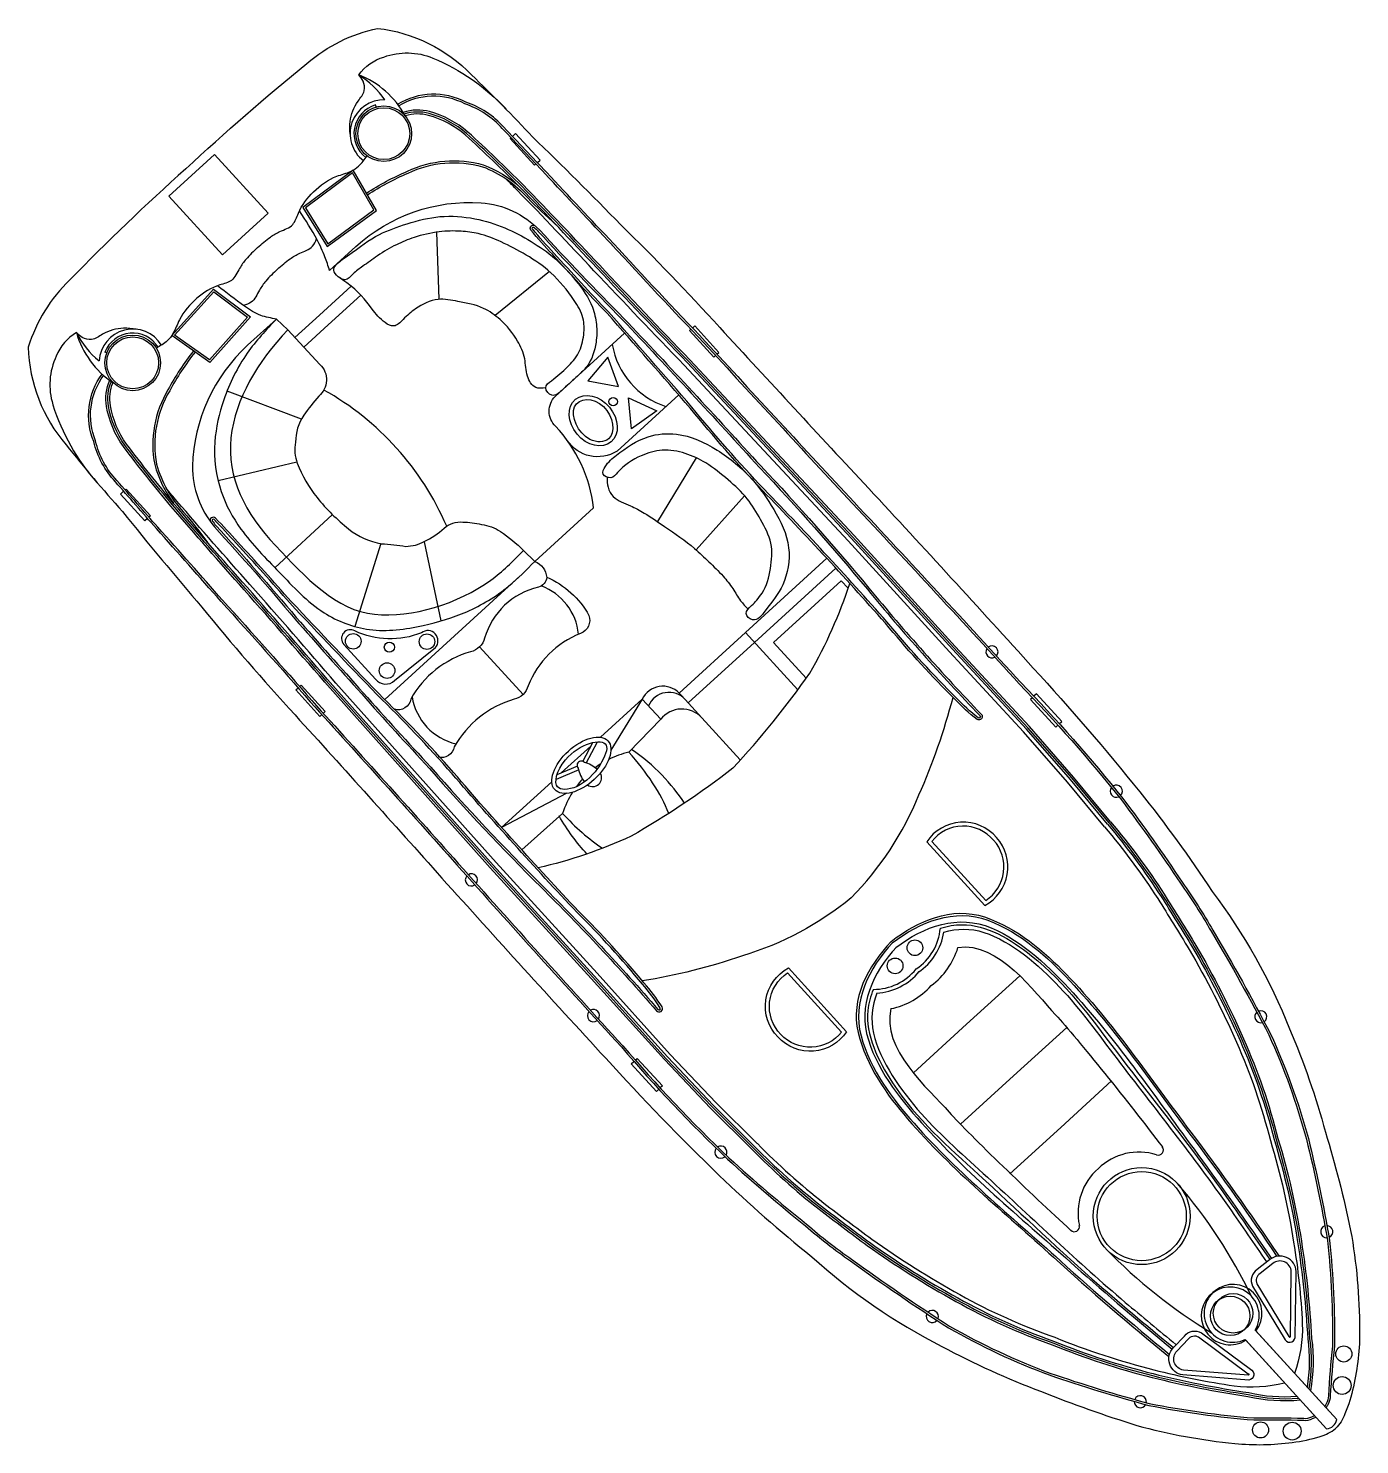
# Model space of a CAD drawing. Header units: metres. Extents: x 307692 to 310306, y 1912326 to 1914731.
# Drawn here: x 309354.7 to 309548.4, y 1914342.5 to 1914548.5 of the extents above; entities that cross this region are included whole.
import ezdxf

# ---------------------------------------------------------------- set-up
doc = ezdxf.new("R2010")
doc.units = ezdxf.units.M

msp = doc.modelspace()

# ---------------------------------------------------------------- linework, layer by layer
at = {"color": 32, "true_color": 0xcd6928}
for p, q in [((309405.31, 1914537.06), (309405.24, 1914537.34)), ((309414.09, 1914518.84), (309414.46, 1914509.08)), ((309430.53, 1914513.11), (309422.65, 1914506.71)), ((309401.7, 1914510.99), (309397.07, 1914506.76)), ((309403.11, 1914509.66), (309398.37, 1914505.34)), ((309393.52, 1914503.53), (309397.07, 1914506.76)), ((309394.83, 1914502.11), (309398.37, 1914505.34)), ((309366.14, 1914501.31), (309365.88, 1914501.41)), ((309394.45, 1914491.65), (309383.64, 1914495.71)), ((309451.88, 1914486.02), (309446.23, 1914476.75)), ((309393.8, 1914485.4), (309382.35, 1914482.67)), ((309458.92, 1914480.5), (309451.88, 1914472.62)), ((309398.97, 1914477.77), (309390.61, 1914470.03)), ((309406.01, 1914473.54), (309402.22, 1914461.48)), ((309412.31, 1914473.82), (309414.75, 1914462.3)), ((309459.05, 1914460.6), (309470.88, 1914471.4)), ((309460.34, 1914459.18), (309472.18, 1914469.99)), ((309426.29, 1914468.85), (309406.58, 1914450.86)), ((309420.38, 1914458.52), (309426.7, 1914451.59)), ((309444.03, 1914450.92), (309437.95, 1914445.37)), ((309444.03, 1914450.92), (309439.48, 1914443.49)), ((309446.71, 1914447.99), (309444.03, 1914450.92)), ((309435.38, 1914441.85), (309436.82, 1914444.6)), ((309435.88, 1914441.59), (309437.52, 1914444.71)), ((309436.56, 1914444.1), (309432.26, 1914440.18)), ((309434.82, 1914440.62), (309431.49, 1914439.24)), ((309434.61, 1914441.15), (309431.63, 1914439.92)), ((309430.87, 1914438.91), (309423.57, 1914432.25)), ((309433.08, 1914437.22), (309423.57, 1914432.25)), ((309491.21, 1914403.62), (309498.95, 1914410.68)), ((309491.21, 1914403.62), (309483.47, 1914396.55)), ((309498.05, 1914396.13), (309505.77, 1914403.17)), ((309498.05, 1914396.13), (309490.33, 1914389.08)), ((309504.89, 1914388.63), (309512.28, 1914395.39)), ((309504.89, 1914388.63), (309497.49, 1914381.88))]:
    msp.add_line(p, q, dxfattribs=at)
for points in [[(309377.64, 1914528.05, -0.01736), (309395.27, 1914543.39, -0.12634), (309405.54, 1914548.49, -0.172899), (309419.19, 1914541.73, -0.013884), (309428.09, 1914532.69, -0.008973), (309440.91, 1914519.9, -0.01509), (309455.29, 1914504.99, 0.002245), (309476.97, 1914481.56, -0.003342), (309500.91, 1914455.43, -0.016984), (309516.38, 1914437.43, -0.024546), (309526.91, 1914422.95, -0.067942), (309538.19, 1914402.94, -0.033948), (309543.4, 1914387.94, -0.022001), (309547.06, 1914373.65, -0.042872), (309548.37, 1914359.23, -0.059514), (309547.46, 1914350.91, -0.046364), (309546.23, 1914346.95, -0.104882), (309544.87, 1914344.83, -0.104882)], [(309402.8, 1914541.73, -0.164393), (309406.46, 1914544.32, -0.188684), (309413.55, 1914544.17, -0.10758), (309424.23, 1914536.76)], [(309439.84, 1914517.21, -0.002942), (309430.12, 1914527.55, 0.002013), (309423.89, 1914534.1, 0.130442), (309418.36, 1914537.77, 0.261246), (309408.46, 1914537.44, 0.209197)], [(309439.64, 1914517.01, -0.002941), (309429.91, 1914527.35, 0.002014), (309423.68, 1914533.9, 0.130992), (309418.25, 1914537.5, 0.261832), (309408.61, 1914537.2, 0.261832)], [(309512.14, 1914433.09), (309506.76, 1914439.58), (309500.33, 1914446.92), (309489.55, 1914458.59), (309474.84, 1914474.7), (309450.96, 1914500.27, -0.002601), (309437.84, 1914514.02, 0.004411), (309426.7, 1914525.72, 0.013009), (309418.66, 1914533.41, 0.113396), (309413.11, 1914536.37, 0.146005), (309409.27, 1914536.27, 1.595219)], [(309511.92, 1914432.91), (309506.54, 1914439.4), (309500.12, 1914446.73), (309489.34, 1914458.39), (309474.63, 1914474.51), (309450.75, 1914500.07, -0.002601), (309437.63, 1914513.83, 0.004411), (309426.5, 1914525.52, 0.013003), (309418.47, 1914533.2, 0.113337), (309413.03, 1914536.1, 0.144821), (309409.42, 1914536.01, 0.138987)], [(309511.7, 1914432.73), (309506.32, 1914439.21), (309499.91, 1914446.54), (309489.13, 1914458.2), (309474.42, 1914474.31), (309450.54, 1914499.88, -0.002601), (309437.42, 1914513.63, 0.00441), (309426.29, 1914525.32, 0.012997), (309418.28, 1914532.99, 0.113276), (309412.96, 1914535.82, 0.142458), (309409.56, 1914535.76, 0.142458)], [(309403.91, 1914524.52, -0.043195), (309409.87, 1914527.7, -0.183415), (309420.89, 1914528.63, -0.094511), (309426.22, 1914525.39)], [(309404.05, 1914524.27, -0.043334), (309409.99, 1914527.44, -0.18333), (309420.8, 1914528.36, -0.123985), (309427.37, 1914523.82, 0.015377), (309431.48, 1914519.93)], [(309377.64, 1914528.05, 0.01736), (309360.75, 1914511.88, 0.12634), (309354.74, 1914502.13, 0.172899), (309360.23, 1914487.91, 0.013884), (309368.42, 1914478.22, 0.008973), (309379.99, 1914464.29, 0.01509), (309393.53, 1914448.62, -0.002245), (309414.89, 1914424.9, 0.003342), (309438.73, 1914398.68, 0.016984), (309455.24, 1914381.64, 0.024546), (309468.71, 1914369.82, 0.067942), (309487.61, 1914356.77, 0.033948), (309502.08, 1914350.22, 0.022001), (309515.97, 1914345.28, 0.042872), (309530.21, 1914342.65, 0.059514), (309538.58, 1914342.81, 0.046364), (309542.63, 1914343.67, 0.104882), (309544.87, 1914344.83, 0.104882)], [(309511.26, 1914432.36), (309505.89, 1914438.84), (309499.48, 1914446.16), (309488.71, 1914457.81), (309474, 1914473.93), (309450.13, 1914499.49, -0.002601), (309437.01, 1914513.24, 0.00441), (309425.88, 1914524.92, 0.002867), (309424.16, 1914526.64, 0.002867)], [(309398.55, 1914513.26), (309402.38, 1914516.75, -0.202722), (309420.6, 1914523.13, -0.178768), (309429.1, 1914519.16, 0.010028), (309441.35, 1914506.3, -0.005356), (309461.28, 1914484.83, -0.016605), (309476.99, 1914467.08, 0.018921), (309493.34, 1914448.72, -0.925873), (309492.73, 1914447.97, -0.041202), (309489.48, 1914450.92, -0.024461), (309479.96, 1914461.31, 0.012888), (309461.53, 1914481.26, -0.019359), (309451.05, 1914493.21, 0.002375), (309438.92, 1914507.04, -0.006386), (309430.96, 1914515.62, -0.013656), (309427.84, 1914519.12, -0.862706), (309428.43, 1914519.79, 0.648089)], [(309428.26, 1914519.56, -0.016488), (309428.9, 1914518.96, 0.010023), (309441.15, 1914506.1, -0.005356), (309461.07, 1914484.63, -0.016607), (309476.77, 1914466.89, 0.018921), (309493.14, 1914448.52, 0.01143), (309493.14, 1914448.51, -0.913283), (309492.9, 1914448.2, -0.041174), (309489.69, 1914451.12, -0.024478), (309480.18, 1914461.5, 0.012889), (309461.74, 1914481.46, -0.019362), (309451.26, 1914493.39, 0.002377), (309439.13, 1914507.23, -0.006391), (309431.17, 1914515.81, -0.013664), (309428.06, 1914519.31, 0.000701), (309428.06, 1914519.31, -0.819976), (309428.26, 1914519.56, -0.819976)], [(309439.63, 1914517.01, 0.006424), (309452.99, 1914502.76, 0.002217), (309474.63, 1914479.37, -0.003368), (309498.86, 1914453.14, -0.024633), (309513.71, 1914436.27, -0.015038), (309522.3, 1914424.14, -0.025461), (309526.76, 1914417.17, -0.013839), (309535.16, 1914402.1, -0.040238), (309540.63, 1914386.93, -0.016715), (309543.71, 1914372.15, -0.029693), (309544.42, 1914356.81, 0.015234), (309543.82, 1914349.57, -0.134036), (309543.5, 1914348.43, -0.024879), (309543.29, 1914348.05, -0.024879)], [(309439.84, 1914517.21, 0.006425), (309453.2, 1914502.96, 0.002217), (309474.84, 1914479.57, -0.003368), (309499.07, 1914453.33, -0.024633), (309513.94, 1914436.45, -0.015037), (309522.54, 1914424.3, -0.025439), (309527.01, 1914417.31, -0.013843), (309535.41, 1914402.22, -0.040266), (309540.91, 1914387, -0.016729), (309544, 1914372.19, -0.029739), (309544.71, 1914356.79, 0.01525), (309544.1, 1914349.56, -0.132389), (309543.75, 1914348.29, -0.028442), (309543.48, 1914347.83, -0.028442)], [(309390.82, 1914506.21), (309386.63, 1914502.39, 0.202722), (309378.62, 1914484.81, 0.178768), (309381.8, 1914475.99, -0.010028), (309393.49, 1914462.62, 0.005356), (309413.07, 1914440.82, 0.016605), (309429.31, 1914423.56, -0.018921), (309446.11, 1914405.6, 0.925873), (309446.91, 1914406.14, 0.041202), (309444.27, 1914409.65, 0.024461), (309434.78, 1914420.08, -0.012888), (309416.59, 1914440.24, 0.019359), (309405.65, 1914451.77, -0.002375), (309392.98, 1914465.11, 0.006386), (309385.16, 1914473.81, 0.013656), (309381.96, 1914477.24, 0.862706), (309381.23, 1914476.71, -0.648089)], [(309390.82, 1914506.21), (309392.49, 1914504.65), (309397.16, 1914499.59, -0.448043), (309396.99, 1914494.99, 0.025561), (309394.79, 1914492.2, 0.15676), (309393.62, 1914488.29, 0.144288), (309393.85, 1914485.25, 0.079427), (309396.73, 1914480.24, 0.054179), (309401.33, 1914475.67, 0.127294), (309406.11, 1914473.52, -0.025195), (309409.65, 1914473.13, 0.112656), (309412.33, 1914473.84, 0.061652), (309415.23, 1914475.77, -0.222278), (309417.93, 1914476.68, -0.049109), (309420.65, 1914476.33, -0.09997), (309423.41, 1914475.32, -0.045992), (309426.76, 1914472.54), (309428.39, 1914470.95)], [(309361.73, 1914504.24, 0.164393), (309358.81, 1914500.82, 0.188684), (309358.31, 1914493.75, 0.10758), (309364.72, 1914482.44)], [(309428.39, 1914470.95), (309436.95, 1914478.76, 0.158322), (309431.43, 1914490.62, -0.417676), (309431.37, 1914494.95), (309441.46, 1914504.16)], [(309378.76, 1914501.57, 0.043195), (309375.05, 1914495.92, 0.183415), (309373.12, 1914485.03, 0.094511), (309375.86, 1914479.43)], [(309378.99, 1914501.4, 0.043334), (309375.3, 1914495.78, 0.18333), (309373.39, 1914485.1, 0.123985), (309377.32, 1914478.13, -0.015377), (309380.82, 1914473.69)], [(309382.77, 1914465.11, 0.002942), (309373.36, 1914475.74, -0.002013), (309367.4, 1914482.54, -0.130442), (309364.25, 1914488.38, -0.261246), (309365.48, 1914498.21, -0.209197)], [(309382.99, 1914465.3, 0.002941), (309373.57, 1914475.93, -0.002014), (309367.61, 1914482.73, -0.130992), (309364.52, 1914488.47, -0.261832), (309365.71, 1914498.04, -0.261832)], [(309459.96, 1914385.46), (309453.98, 1914391.41), (309447.26, 1914398.48), (309436.62, 1914410.28), (309421.92, 1914426.39), (309398.63, 1914452.51, 0.002601), (309386.12, 1914466.82, -0.004411), (309375.49, 1914478.98, -0.013009), (309368.56, 1914487.68, -0.113396), (309366.12, 1914493.48, -0.146005), (309366.57, 1914497.3, -1.595219)], [(309460.16, 1914385.66), (309454.19, 1914391.61), (309447.47, 1914398.67), (309436.84, 1914410.47), (309422.13, 1914426.58), (309398.84, 1914452.69, 0.002601), (309386.34, 1914467.01, -0.004411), (309375.71, 1914479.16, -0.013003), (309368.79, 1914487.85, -0.113337), (309366.4, 1914493.53, -0.144821), (309366.82, 1914497.12, -0.138987)], [(309460.36, 1914385.86), (309454.39, 1914391.81), (309447.68, 1914398.87), (309437.05, 1914410.66), (309422.34, 1914426.78), (309399.05, 1914452.88, 0.002601), (309386.55, 1914467.2, -0.00441), (309375.92, 1914479.35, -0.012997), (309369.02, 1914488.02, -0.113276), (309366.68, 1914493.58, -0.142458), (309367.06, 1914496.96, -0.142458)], [(309449.33, 1914495.18), (309440.36, 1914486.98, -0.406088), (309433.11, 1914488.56)], [(309460.76, 1914386.27), (309454.8, 1914392.21), (309448.1, 1914399.25), (309437.47, 1914411.05), (309422.76, 1914427.16), (309399.48, 1914453.26, 0.002601), (309386.98, 1914467.58, -0.00441), (309376.36, 1914479.72, -0.002867), (309374.8, 1914481.59, -0.002867)], [(309381.48, 1914476.86, 0.016488), (309382.02, 1914476.17, -0.010023), (309393.71, 1914462.8, 0.005356), (309413.28, 1914441.01, 0.016607), (309429.51, 1914423.76, -0.018921), (309446.32, 1914405.79, -0.01143), (309446.33, 1914405.78, 0.913283), (309446.66, 1914405.99, 0.041174), (309444.05, 1914409.46, 0.024478), (309434.58, 1914419.88, -0.012889), (309416.38, 1914440.06, 0.019362), (309405.45, 1914451.57, -0.002377), (309392.77, 1914464.91, 0.006391), (309384.95, 1914473.62, 0.013664), (309381.75, 1914477.04, -0.000701), (309381.75, 1914477.04, 0.819976), (309381.48, 1914476.86, 0.819976)], [(309428.39, 1914470.95, -0.291269), (309430.13, 1914468.61, -0.299867), (309428.93, 1914467.19, 0.273478), (309421.11, 1914459.8, -0.28657), (309419.07, 1914457.81, 0.198759), (309410.36, 1914450.9, -0.45148), (309408.01, 1914449.44, -1.463971)], [(309430.13, 1914468.67, -0.164009), (309436.27, 1914463.1, -0.407559), (309435.05, 1914460.48, 0.20466), (309427.43, 1914452.87, -0.28657), (309425.39, 1914450.89, 0.198759), (309416.69, 1914443.97, -0.45148), (309414.33, 1914442.51, -1.463971)], [(309457.22, 1914440.86, 0.033687), (309468.41, 1914454.71, 0.051879), (309474.22, 1914467.75, 1.92312)], [(309382.77, 1914465.11, -0.006425), (309395.75, 1914450.52, -0.002217), (309417.07, 1914426.84, 0.003368), (309440.99, 1914400.32, 0.024633), (309456.45, 1914383.98, 0.015037), (309467.76, 1914374.31, 0.025439), (309474.31, 1914369.22, 0.013843), (309488.58, 1914359.47, 0.040266), (309503.23, 1914352.61, 0.016729), (309517.7, 1914348.19, 0.029739), (309532.97, 1914346.08, -0.01525), (309540.23, 1914346.02, 0.132389), (309541.53, 1914346.26, 0.028442), (309542.01, 1914346.48, 0.028442)], [(309382.98, 1914465.31, -0.006424), (309395.96, 1914450.7, -0.002217), (309417.28, 1914427.03, 0.003368), (309441.2, 1914400.51, 0.024633), (309456.64, 1914384.18, 0.015038), (309467.94, 1914374.53, 0.025461), (309474.48, 1914369.45, 0.013839), (309488.73, 1914359.72, 0.040238), (309503.33, 1914352.88, 0.016715), (309517.76, 1914348.47, 0.029693), (309532.98, 1914346.37, -0.015234), (309540.24, 1914346.31, 0.134036), (309541.41, 1914346.52, 0.024879), (309541.81, 1914346.7, 0.024879)], [(309450.29, 1914450.85), (309449.41, 1914451.8, 0.516839), (309444.03, 1914450.92, 0.282905)], [(309452.7, 1914448.2), (309450.29, 1914450.85, 0.545737), (309444.93, 1914449.94, 0.282905)], [(309474.43, 1914422, 0.096403), (309484.27, 1914436.98, 0.040538), (309489.23, 1914451.17, 1.92312)], [(309458.26, 1914442.11), (309452.7, 1914448.2, 0.462925), (309446.71, 1914447.99), (309442.07, 1914443.2)], [(309457.22, 1914440.86, -0.033687), (309442.41, 1914430.98, -0.051879), (309428.9, 1914426.38, -1.92312)], [(309485.41, 1914430.17), (309493.87, 1914420.9, 0.483063), (309495.57, 1914430.77, 0.50024), (309485.41, 1914430.17, 0.418424)], [(309511.27, 1914432.35, -0.031581), (309519, 1914421.91, -0.00492), (309523.58, 1914414.5, -0.028426), (309530.45, 1914401.04, -0.042959), (309535.39, 1914386.7, -0.035411), (309538.77, 1914371.91, -0.028829), (309540.03, 1914360.07, -0.092336), (309538.91, 1914352.84, -0.080328)], [(309511.7, 1914432.72, -0.031588), (309519.48, 1914422.22, -0.004924), (309524.07, 1914414.79, -0.028433), (309530.97, 1914401.27, -0.042917), (309535.94, 1914386.85, -0.035379), (309539.34, 1914372, -0.02413), (309540.82, 1914357.88, -0.075408), (309540.72, 1914350.86, -0.075408)], [(309511.92, 1914432.91, -0.031592), (309519.72, 1914422.37, -0.004926), (309524.32, 1914414.93, -0.028436), (309531.23, 1914401.39, -0.042895), (309536.21, 1914386.93, -0.035363), (309539.62, 1914372.04, -0.024111), (309541.1, 1914357.91, -0.077658), (309540.96, 1914350.59, -0.077658)], [(309512.14, 1914433.09, -0.031596), (309519.96, 1914422.53, -0.004928), (309524.56, 1914415.08, -0.02844), (309531.49, 1914401.5, -0.042875), (309536.49, 1914387, -0.035347), (309539.9, 1914372.08, -0.024093), (309541.39, 1914357.94, -0.079837), (309541.21, 1914350.33)], [(309474.43, 1914422, -0.096403), (309458.62, 1914413.57, -0.040538), (309444.04, 1914409.92, -1.92312)], [(309465.29, 1914411.82), (309473.76, 1914402.54, -0.483063), (309463.78, 1914401.75, -0.50024), (309465.29, 1914411.82, -0.418424)], [(309459.96, 1914385.46, 0.031596), (309469.76, 1914376.71, 0.004928), (309476.76, 1914371.45, 0.02844), (309489.65, 1914363.31, 0.042875), (309503.63, 1914357.02, 0.035347), (309518.18, 1914352.26, 0.024093), (309532.13, 1914349.49, 0.079837), (309539.73, 1914348.98)], [(309460.16, 1914385.66, 0.031592), (309469.94, 1914376.93, 0.004926), (309476.93, 1914371.68, 0.028436), (309489.79, 1914363.56, 0.042895), (309503.73, 1914357.29, 0.035363), (309518.25, 1914352.53, 0.024111), (309532.18, 1914349.77, 0.077658), (309539.49, 1914349.24, 0.077658)], [(309460.36, 1914385.86, 0.031588), (309470.11, 1914377.16, 0.004924), (309477.09, 1914371.91, 0.028433), (309489.93, 1914363.81, 0.042917), (309503.84, 1914357.55, 0.035379), (309518.32, 1914352.81, 0.02413), (309532.24, 1914350.05, 0.075408), (309539.24, 1914349.51, 0.075408)], [(309460.77, 1914386.26, 0.031581), (309470.46, 1914377.61, 0.00492), (309477.43, 1914372.37, 0.028426), (309490.2, 1914364.31, 0.042959), (309504.04, 1914358.09, 0.035411), (309518.46, 1914353.37, 0.028829), (309530.14, 1914351.04, 0.092336), (309537.44, 1914351.49, 0.080328)], [(309535.28, 1914369.38), (309533.47, 1914367.95, 0.382221), (309532.8, 1914365.54), (309537.41, 1914357.95, 0.786544), (309539, 1914358.06), (309539.14, 1914367.65, 0.616464), (309535.28, 1914369.38, 3.844907)], [(309521.3, 1914356.62), (309522.88, 1914358.28, -0.382221), (309525.35, 1914358.73), (309532.48, 1914353.45, -0.786544), (309532.23, 1914351.88), (309522.66, 1914352.61, -0.616464), (309521.3, 1914356.62, -3.844907)]]:
    msp.add_lwpolyline(points, format="xyb", dxfattribs=at)
for points in [[(309428.78, 1914528.97), (309429.16, 1914529.31), (309425.61, 1914533.2), (309425.15, 1914532.78)], [(309424.94, 1914532.58), (309424.8, 1914532.45), (309428.35, 1914528.57), (309428.57, 1914528.77)], [(309451.12, 1914504.71), (309450.91, 1914504.52), (309454.42, 1914500.68), (309454.68, 1914500.92)], [(309454.89, 1914501.11), (309455.17, 1914501.36), (309451.66, 1914505.2), (309451.33, 1914504.9)], [(309368.81, 1914481.35), (309368.96, 1914481.48), (309372.5, 1914477.6), (309372.28, 1914477.39)], [(309372.07, 1914477.2), (309371.69, 1914476.85), (309368.14, 1914480.74), (309368.6, 1914481.16)], [(309473.99, 1914467.04), (309472.98, 1914468.14), (309463.14, 1914459.15), (309467.88, 1914453.96)], [(309449.41, 1914451.8), (309459.05, 1914460.6), (309466.65, 1914452.27)], [(309450.71, 1914450.39), (309460.34, 1914459.18)], [(309397.43, 1914448.66), (309397.16, 1914448.41), (309393.65, 1914452.25), (309393.98, 1914452.55)], [(309394.19, 1914452.74), (309394.4, 1914452.94), (309397.91, 1914449.1), (309397.64, 1914448.85)], [(309500.78, 1914451.13), (309500.51, 1914450.88), (309504.18, 1914446.86), (309504.48, 1914447.14)], [(309504.69, 1914447.33), (309505.06, 1914447.67), (309501.39, 1914451.69), (309500.99, 1914451.33)], [(309432.45, 1914434.29), (309426.5, 1914429)], [(309446.45, 1914394.17), (309446.08, 1914393.84), (309442.42, 1914397.86), (309442.81, 1914398.22)], [(309443.02, 1914398.41), (309443.3, 1914398.66), (309446.97, 1914394.65), (309446.66, 1914394.37)], [(309543.57, 1914344.77), (309531.72, 1914357.76)], [(309545.04, 1914346.12), (309533.19, 1914359.11)], [(309533.28, 1914359.01), (309545.04, 1914346.12)], [(309531.81, 1914357.66), (309543.57, 1914344.77)]]:
    msp.add_lwpolyline(points, dxfattribs=at)
for points in [[(309381.83, 1914530.12), (309389.6, 1914521.6), (309382.97, 1914515.54), (309375.19, 1914524.06)], [(309394.68, 1914522.43), (309398.21, 1914516.74), (309405.36, 1914522), (309401.97, 1914527.87)], [(309395.06, 1914522.36), (309398.29, 1914517.15), (309404.99, 1914522.08), (309401.89, 1914527.45)], [(309381.68, 1914510.56), (309387.03, 1914506.53), (309381.14, 1914499.89), (309375.6, 1914503.8)], [(309381.72, 1914510.18), (309386.61, 1914506.49), (309381.09, 1914500.27), (309376.02, 1914503.85)], [(309440.56, 1914496.38), (309439.04, 1914500.65), (309436.1, 1914497.2)], [(309442.05, 1914494.75), (309446.16, 1914492.84), (309442.46, 1914490.24)]]:
    msp.add_lwpolyline(points, close=True, dxfattribs=at)
for points in [[(309413.94, 1914458.41, 0.917705), (309411.92, 1914460.57, -0.209704), (309402.21, 1914460.84, 0.850912), (309400.62, 1914458.88), (309405.24, 1914453.82, 0.435659), (309408.01, 1914453.61)], [(309486.14, 1914430.22), (309493.98, 1914421.63, 0.460147), (309495.14, 1914430.39, 0.47706)], [(309465.18, 1914411.09), (309473.03, 1914402.5, -0.460147), (309464.19, 1914402.15, -0.47706)], [(309535.73, 1914368.82), (309533.88, 1914367.37, 0.383069), (309533.43, 1914365.88), (309538.09, 1914358.21, 0.853636), (309538.29, 1914358.15), (309538.43, 1914367.64, 0.613527)], [(309521.81, 1914356.12), (309523.42, 1914357.82, -0.383069), (309524.95, 1914358.14), (309532.16, 1914352.8, -0.853636), (309532.21, 1914352.6), (309522.74, 1914353.32, -0.613527)]]:
    msp.add_lwpolyline(points, format="xyb", close=True, dxfattribs=at)
for centre, radius in [((309406.44, 1914533.17), 4.05), ((309406.44, 1914533.17), 3.77), ((309369.92, 1914499.83), 4.05), ((309369.92, 1914499.83), 3.77), ((309439.8, 1914494.19), 0.607), ((309402, 1914459.33), 1.13), ((309407.25, 1914458.47), 0.733), ((309412.72, 1914459.28), 1.13), ((309406.92, 1914455.07), 1.13), ((309483.69, 1914414.75), 1.14), ((309480.81, 1914412.12), 1.14), ((309516.67, 1914375.72), 7.05), ((309516.67, 1914375.72), 7.05), ((309516.67, 1914375.72), 6.48), ((309516.67, 1914375.72), 6.48), ((309529.55, 1914361.21), 2.87), ((309529.96, 1914361.58), 2.87), ((309546.07, 1914355.67), 1.17), ((309545.82, 1914351.08), 1.3), ((309533.96, 1914344.62), 1.17), ((309538.56, 1914344.45), 1.3)]:
    msp.add_circle(centre, radius, dxfattribs=at)
for centre, radius, start, end in [((309398.05, 1914529.54), 13.08, 28.3838, 68.7194), ((309395.82, 1914530.66), 13.08, 34.5135, 57.7461), ((309406.44, 1914533.17), 4.91, 88.1607, 233.0623), ((309406.44, 1914533.17), 4.34, 106.1125, 233.0623), ((309374.3, 1914507.85), 13.08, 196.0569, 236.3925), ((309373.38, 1914510.18), 13.08, 207.0302, 230.2628), ((309369.92, 1914499.83), 4.91, 31.714, 176.6156), ((309369.92, 1914499.83), 4.34, 31.714, 158.6639), ((309451.11, 1914504.51), 11.62, 189.8567, 251.7442), ((309377.44, 1914459.64), 41.53, 23.2877, 60.7603), ((309426.46, 1914459.55), 8.34, 5.5882, 69.7923), ((309494.89, 1914457.79), 0.883, 146.1776, 298.7581), ((309494.89, 1914457.79), 0.883, 317.4183, 127.5174), ((309418.8, 1914452.55), 8.34, 189.0126, 257.1601), ((309445.04, 1914430.34), 13.19, 103.0131, 116.3641), ((309435.17, 1914441.3), 0.619, 42.3882, 222.3882), ((309439.25, 1914441.75), 4.62, 190.7928, 218.4329), ((309434.36, 1914437.28), 4.62, 47.9907, 73.9835), ((309436.83, 1914439.48), 1.29, 233.1905, 31.536), ((309445.04, 1914430.34), 13.19, 122.3373, 126.5772), ((309434.36, 1914437.28), 4.62, 38.5036, 38.7729), ((309445.04, 1914430.34), 13.19, 137.2906, 143.63), ((309439.25, 1914441.75), 4.62, 226.0034, 226.2727), ((309512.98, 1914437.53), 0.883, 313.7077, 124.1143), ((309445.04, 1914430.34), 13.19, 147.8224, 162.5782), ((309512.98, 1914437.53), 0.883, 142.7732, 295.0488), ((309419.18, 1914424.62), 0.883, 138.4835, 304.986), ((309419.18, 1914424.62), 0.883, 323.6102, 119.8593), ((309479.44, 1914418.31), 7.98, 303.6766, 354.8837), ((309479.44, 1914418.31), 8.55, 303.6766, 351.4264), ((309479.64, 1914417.89), 10.76, 306.6617, 343.264), ((309477.65, 1914416.68), 7.98, 269.8926, 321.0997), ((309477.65, 1914416.68), 8.55, 273.3499, 321.0997), ((309478.05, 1914416.44), 10.76, 281.5123, 318.1146), ((309436.93, 1914404.88), 0.883, 137.2589, 307.3581), ((309436.93, 1914404.88), 0.883, 326.0182, 118.5988), ((309533.99, 1914404.72), 0.883, 130.7347, 285.3689), ((309533.99, 1914404.72), 0.883, 304.004, 112.0997), ((309455.46, 1914385.03), 0.883, 140.662, 311.0686), ((309455.46, 1914385.03), 0.883, 329.7275, 122.0031), ((309516.27, 1914376.55), 8.48, 72.3274, 134.1285), ((309519.08, 1914385.34), 0.75, 251.5828, 38.0505), ((309515.89, 1914376.2), 8.48, 130.6478, 192.4489), ((309465.16, 1914331.54), 74.91, 25.7155, 40.7863), ((309506.87, 1914374.2), 0.75, 226.7258, 13.1936), ((309543.58, 1914373.46), 0.883, 106.3984, 273.9808), ((309543.58, 1914373.46), 0.883, 292.6186, 87.7606), ((309565.36, 1914423), 74.91, 223.99, 239.0608), ((309529.55, 1914361.21), 4.21, 330.0546, 302.5042), ((309529.96, 1914361.58), 4.21, 322.2721, 294.7217), ((309486.22, 1914361.12), 0.883, 339.4074, 134.0416), ((309486.22, 1914361.12), 0.883, 152.6766, 320.7723), ((309516.48, 1914348.72), 0.883, 350.7955, 158.3779), ((309516.48, 1914348.72), 0.883, 177.0157, 332.1577), ((309543.38, 1914346.46), 1.7, 276.2955, 348.4808), ((309543.38, 1914346.46), 1.7, 276.2955, 348.4808)]:
    msp.add_arc(centre, radius, start, end, dxfattribs=at)
for centre, major_axis, ratio in [((309436.9, 1914491.43), (2.59, -3.1), 0.758117), ((309435.17, 1914441.3), (-3.87, -3.54), 0.533092)]:
    msp.add_ellipse(centre, major_axis=major_axis, ratio=ratio, dxfattribs=at)
for start_param, end_param in [(0.830012, 1.576846), (4.712389, 5.232342)]:
    msp.add_ellipse((309437.29, 1914438.71), major_axis=(10.39, -11.38), ratio=0.425319, start_param=start_param, end_param=end_param, dxfattribs=at)
for points in [[(309401.53, 1914533.11), (309401.54, 1914534.94), (309402.7, 1914537.91), (309403.6, 1914539.42), (309403.42, 1914540.81), (309402.8, 1914541.73)], [(309388.08, 1914516.61), (309389.94, 1914518.13), (309391.33, 1914518.93), (309393.19, 1914519.96), (309394.01, 1914521.6), (309396.24, 1914524.71), (309399.6, 1914526.97), (309401.68, 1914527.71), (309402.78, 1914528.45), (309404, 1914529.93)], [(309398.55, 1914513.26), (309397.88, 1914515.25), (309396.75, 1914517.73), (309394.16, 1914521.93)], [(309430, 1914496.19), (309428.53, 1914496.26), (309427.34, 1914497.89), (309426.93, 1914500.43), (309425.89, 1914503.01), (309423.35, 1914506.12), (309420.95, 1914507.76), (309417.21, 1914508.77), (309414.33, 1914509.06), (309411.06, 1914507.69), (309409.25, 1914506.14), (309407.89, 1914505.2), (309406.65, 1914505.68), (309404.74, 1914507.66), (309401.08, 1914511.46), (309399.15, 1914513.29), (309401.18, 1914515.42), (309405.81, 1914518.5), (309409.83, 1914520.06), (309414.61, 1914521.1), (309419.7, 1914520.79), (309424.06, 1914519.45), (309427.86, 1914517.49), (309431.33, 1914515.01), (309434.39, 1914511.77), (309436.79, 1914507.92), (309437.36, 1914505.42), (309437.31, 1914502.83), (309435.97, 1914499.31), (309434.39, 1914497.7), (309432.33, 1914495.83), (309430.89, 1914495.12), (309430, 1914496.19), (309430.84, 1914497.24), (309433.13, 1914499.21), (309434.76, 1914501.27), (309435.51, 1914503.92), (309435.41, 1914506.36), (309434.12, 1914508.92), (309430.73, 1914512.94), (309427.14, 1914515.52), (309423.49, 1914517.43), (309420.18, 1914518.63), (309417.67, 1914518.98), (309414.51, 1914518.89), (309410.84, 1914518.06), (309408.27, 1914517.02), (309405.51, 1914515.41), (309403.39, 1914513.88), (309401.94, 1914512.74), (309400.79, 1914511.93), (309399.98, 1914512.24)], [(309388.08, 1914516.61), (309386.4, 1914514.9), (309385.47, 1914513.58), (309384.28, 1914511.83), (309382.57, 1914511.16), (309379.27, 1914509.22), (309376.71, 1914506.08), (309375.78, 1914504.08), (309374.95, 1914503.05), (309373.36, 1914501.97)], [(309390.82, 1914506.21), (309388.54, 1914506.73), (309386.18, 1914508.08), (309382.23, 1914511.04)], [(309390.82, 1914506.21), (309386.59, 1914501.26), (309383.18, 1914494.46), (309381.87, 1914488.32), (309382.8, 1914481.1), (309385.66, 1914475.65), (309391.21, 1914469.41), (309397.75, 1914463.49), (309404.36, 1914461.04), (309412.15, 1914461.64), (309418.52, 1914463.64), (309424.6, 1914467.35), (309428.39, 1914470.95)], [(309370.42, 1914504.72), (309368.6, 1914504.87), (309365.53, 1914503.99), (309363.95, 1914503.23), (309362.59, 1914503.53), (309361.73, 1914504.24)], [(309460.7, 1914465.33), (309459.94, 1914464.53), (309459.12, 1914463.37), (309460.06, 1914462.46), (309461.93, 1914463.78), (309464.46, 1914467.54), (309465.32, 1914472.95), (309463.15, 1914478.51), (309459.95, 1914482.95), (309454.91, 1914487.14), (309448.99, 1914489.46), (309444.89, 1914489.08), (309440.27, 1914486.4), (309438.63, 1914484.72), (309438.34, 1914483.64), (309439.45, 1914483.13), (309440.44, 1914483.88), (309443.87, 1914486.32), (309446.94, 1914487.13), (309450.29, 1914486.65), (309453.26, 1914485.27), (309456.52, 1914482.8), (309459.29, 1914480.06), (309461.24, 1914477.03), (309462.74, 1914473.59), (309462.67, 1914469.9), (309461.47, 1914466.35), (309460.7, 1914465.33)], [(309438.91, 1914483.19), (309439.05, 1914481.73), (309439.82, 1914480.37), (309442.3, 1914479.04), (309444.3, 1914477.99), (309447.29, 1914476.02), (309451.64, 1914472.83), (309453.72, 1914470.9), (309455.79, 1914468.8), (309457.21, 1914466.99), (309458.34, 1914465.23), (309459.42, 1914464.02)]]:
    msp.add_spline(points, degree=3, dxfattribs=at)
for points, knots in [([(309390.97, 1914513.44), (309391.57, 1914513.98), (309392.58, 1914514.87), (309394.32, 1914515.9), (309396.05, 1914516.43), (309396.51, 1914517.47), (309396.67, 1914517.87)], [0, 0, 0, 0, 0.00840925, 0.01405459, 0.02148076, 0.02583256, 0.02583256, 0.02583256, 0.02583256]), ([(309390.97, 1914513.44), (309390.38, 1914512.89), (309389.4, 1914511.97), (309388.22, 1914510.33), (309387.53, 1914508.65), (309386.45, 1914508.29), (309386.04, 1914508.17)], [0, 0, 0, 0, 0.00840925, 0.01405459, 0.02148076, 0.02583256, 0.02583256, 0.02583256, 0.02583256]), ([(309392.49, 1914504.65), (309388.02, 1914499.88), (309384.85, 1914494.67), (309383.57, 1914483.2), (309386.31, 1914477.86), (309395.05, 1914468.64), (309399.58, 1914463.77), (309410.58, 1914462.74), (309417.2, 1914464.76), (309423.69, 1914469.45), (309425.17, 1914470.92), (309426.76, 1914472.54)], [0, 0, 0, 0, 0.0684102, 0.0684102, 0.1368204, 0.1368204, 0.2052306, 0.2052306, 0.2736407, 0.2736407, 0.2974604, 0.2974604, 0.2974604, 0.2974604]), ([(309439.12, 1914488.77), (309440.15, 1914489.63), (309439.91, 1914492.07), (309436.86, 1914494.88), (309434.8, 1914494.76), (309433.58, 1914492.13), (309434.66, 1914489.58), (309437.44, 1914488.18), (309438.5, 1914488.25), (309439.12, 1914488.77)], [0, 0, 0, 0, 1.743273, 1.743273, 3.486547, 3.486547, 5.22982, 5.22982, 6.283185, 6.283185, 6.283185, 6.283185]), ([(309431.72, 1914438.15), (309432.12, 1914437.71), (309433.2, 1914437.61), (309437.14, 1914439.42), (309439.32, 1914443.15), (309438.23, 1914445.32), (309434.88, 1914444.51), (309431.48, 1914440.46), (309431.2, 1914438.72), (309431.72, 1914438.15)], [0, 0, 0, 0, 1.031451, 1.031451, 2.992455, 2.992455, 4.95346, 4.95346, 6.283185, 6.283185, 6.283185, 6.283185]), ([(309480.21, 1914415.68), (309484.09, 1914418.66), (309489.06, 1914420.83), (309498.58, 1914417.63), (309502.51, 1914414.2), (309512.69, 1914403.67), (309517.88, 1914395.73), (309528.22, 1914382.16), (309532.39, 1914376.17), (309536.66, 1914369.91)], [0, 0, 0, 0, 0.0462196, 0.0462196, 0.0924392, 0.0924392, 0.1947325, 0.1947325, 0.2709084, 0.2709084, 0.2709084, 0.2709084]), ([(309480.38, 1914415.45), (309484.38, 1914418.52), (309489.49, 1914420.55), (309499.11, 1914416.97), (309503.01, 1914413.36), (309513.09, 1914402.64), (309518.34, 1914394.71), (309528.37, 1914381.44), (309532.3, 1914375.79), (309536.34, 1914369.87)], [0, 0, 0, 0, 0.0480884, 0.0480884, 0.0961768, 0.0961768, 0.1985377, 0.1985377, 0.2704106, 0.2704106, 0.2704106, 0.2704106]), ([(309480.9, 1914414.77), (309484.98, 1914417.91), (309490.01, 1914419.66), (309499.55, 1914415.63), (309503.39, 1914411.8), (309513.46, 1914400.74), (309518.91, 1914392.66), (309528.52, 1914379.73), (309532.05, 1914374.64), (309535.53, 1914369.55)], [0, 0, 0, 0, 0.0508337, 0.0508337, 0.1016674, 0.1016674, 0.2060328, 0.2060328, 0.2709084, 0.2709084, 0.2709084, 0.2709084]), ([(309487.39, 1914417.6), (309488.43, 1914417.92), (309492.97, 1914418.75), (309503.56, 1914412.53), (309513.44, 1914398.76), (309525.26, 1914384.07), (309532.38, 1914373.65), (309535.3, 1914369.39)], [0.0234044, 0.0234044, 0.0234044, 0.0234044, 0.0350942, 0.0739111, 0.138251, 0.2165713, 0.2709084, 0.2709084, 0.2709084, 0.2709084]), ([(309487.89, 1914417.04), (309489.84, 1914417.55), (309491.76, 1914417.64), (309497.8, 1914415.64), (309501.66, 1914412.3), (309507.8, 1914405.76), (309510.37, 1914402.16), (309518.53, 1914391.43), (309524.21, 1914384.34), (309531.22, 1914374.34), (309533.02, 1914371.71), (309534.82, 1914369.07)], [0.0248254, 0.0248254, 0.0248254, 0.0248254, 0.0474598, 0.0474598, 0.0949196, 0.0949196, 0.1423794, 0.1423794, 0.237299, 0.237299, 0.2709084, 0.2709084, 0.2709084, 0.2709084]), ([(309480.21, 1914415.68), (309476.88, 1914412.08), (309474.27, 1914407.32), (309476.59, 1914397.55), (309479.64, 1914393.33), (309489.21, 1914382.24), (309496.64, 1914376.35), (309509.21, 1914364.81), (309514.79, 1914360.11), (309520.64, 1914355.29)], [0, 0, 0, 0, 0.0462196, 0.0462196, 0.0924392, 0.0924392, 0.1947325, 0.1947325, 0.2709084, 0.2709084, 0.2709084, 0.2709084]), ([(309480.42, 1914415.48), (309476.99, 1914411.78), (309474.51, 1914406.88), (309477.19, 1914396.97), (309480.44, 1914392.76), (309490.19, 1914381.74), (309497.61, 1914375.79), (309509.92, 1914364.59), (309515.18, 1914360.16), (309520.71, 1914355.6)], [0, 0, 0, 0, 0.0480884, 0.0480884, 0.0961768, 0.0961768, 0.1985377, 0.1985377, 0.2704106, 0.2704106, 0.2704106, 0.2704106]), ([(309489.94, 1914414.79), (309495.82, 1914415.73), (309501.15, 1914408.21), (309507.39, 1914401.51), (309514.87, 1914392.1), (309519.68, 1914385.79)], [0.0313661, 0.0313661, 0.0313661, 0.0313661, 0.1084744, 0.1084744, 0.1920729, 0.1920729, 0.1920729, 0.1920729]), ([(309481.04, 1914414.9), (309477.54, 1914411.12), (309475.34, 1914406.27), (309478.49, 1914396.41), (309481.96, 1914392.23), (309492.05, 1914381.2), (309499.6, 1914375.04), (309511.61, 1914364.29), (309516.35, 1914360.31), (309521.1, 1914356.38)], [0, 0, 0, 0, 0.0508337, 0.0508337, 0.1016674, 0.1016674, 0.2060328, 0.2060328, 0.2709084, 0.2709084, 0.2709084, 0.2709084]), ([(309477.64, 1914408.7), (309477.22, 1914407.69), (309475.98, 1914403.25), (309481.22, 1914392.13), (309494.02, 1914381.04), (309507.58, 1914367.93), (309517.3, 1914359.89), (309521.28, 1914356.6)], [0.0234044, 0.0234044, 0.0234044, 0.0234044, 0.0350942, 0.0739111, 0.138251, 0.2165713, 0.2709084, 0.2709084, 0.2709084, 0.2709084]), ([(309478.15, 1914408.14), (309477.46, 1914406.26), (309477.2, 1914404.34), (309478.64, 1914398.15), (309481.62, 1914394.01), (309487.57, 1914387.3), (309490.92, 1914384.41), (309500.86, 1914375.3), (309507.41, 1914369.01), (309516.72, 1914361.11), (309519.18, 1914359.08), (309521.65, 1914357.04)], [0.0248254, 0.0248254, 0.0248254, 0.0248254, 0.0474598, 0.0474598, 0.0949196, 0.0949196, 0.1423794, 0.1423794, 0.237299, 0.237299, 0.2709084, 0.2709084, 0.2709084, 0.2709084]), ([(309480.2, 1914405.9), (309478.73, 1914400.13), (309485.73, 1914394.14), (309491.83, 1914387.31), (309500.53, 1914379.01), (309506.37, 1914373.64)], [0.0313661, 0.0313661, 0.0313661, 0.0313661, 0.1084744, 0.1084744, 0.1920729, 0.1920729, 0.1920729, 0.1920729])]:
    msp.add_open_spline(points, degree=3, knots=knots, dxfattribs=at)
for points in [[(309450.18, 1914435.81), (309448.32, 1914438.56), (309445.79, 1914441.33), (309442.49, 1914443.59)], [(309435.99, 1914428.4), (309434.51, 1914430), (309433.12, 1914431.85), (309431.94, 1914433.96)]]:
    msp.add_open_spline(points, degree=3, dxfattribs=at)

doc.saveas('drawing.dxf')
